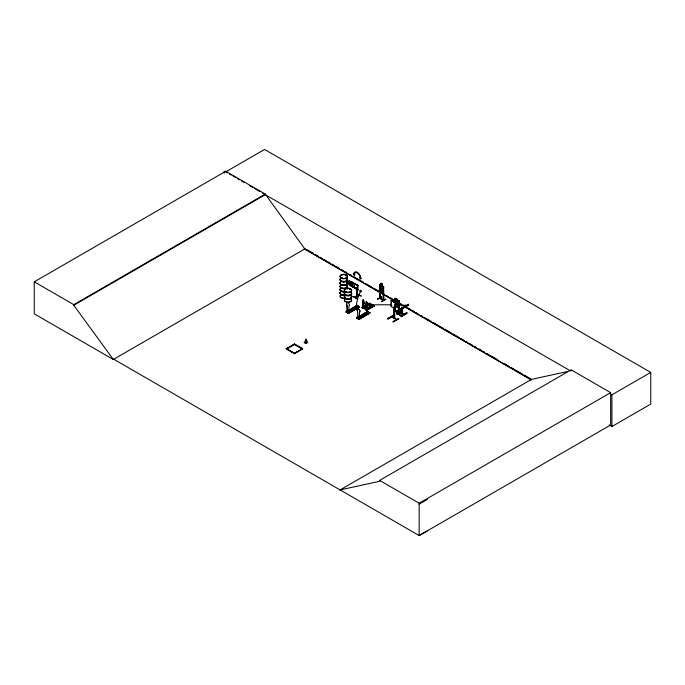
<?xml version="1.0" encoding="UTF-8"?>
<svg xmlns="http://www.w3.org/2000/svg" width="685" height="685" viewBox="0 0 685 685"><rect width="100%" height="100%" fill="white"/><g stroke="black" fill="none" stroke-linecap="round" stroke-linejoin="round"><path stroke-width="1.03" d="M394.8 308.892L395.194 311.23L395.382 305.861M394.817 302.565L395.005 298.249L395.399 300.587M394.98 309.86C395.836 310.75 394.175 309.072 394.98 310.913L399.09 313.293L399.055 300.595L398.858 313.422L394.748 311.05L394.98 305.63M394.997 300.355L395.005 298.249M395.194 311.23L395.408 298.48M305.81 341.824C304.791 334.777 309.183 344.983 305.048 342.765L305.887 339.323M347.646 312.497L346.918 312.197L347.012 310.75L347.646 311.11L347.646 312.497L347.475 310.562L346.353 311.88L348.108 312.874L349.23 311.555L349.393 312.471C345.189 310.356 348.502 312.103 346.961 305.056A1.944 1.13 59.5 0 1 347.047 302.77A1.944 1.13 59.5 0 1 349.007 303.875A1.944 1.13 59.5 0 1 349.007 306.118L348.725 312.06M359.154 318.183L359.445 312.24A1.944 1.13 59.5 0 0 359.445 309.997A1.944 1.13 59.5 0 0 357.484 308.892A1.944 1.13 59.5 0 0 357.484 311.136L357.561 311.084A1.944 1.13 59.5 0 1 357.561 308.841A1.944 1.13 59.5 0 1 359.522 309.954A1.944 1.13 59.5 0 1 359.522 312.189L359.24 318.131M363.744 307.608L363.992 303.609A1.293 0.753 59.5 0 0 363.803 301.837L363.744 301.871A1.293 0.753 59.5 0 1 363.932 303.643L363.992 303.609M366.946 309.457L366.912 305.433M305.459 342.962L305.733 339.435M397.06 311.041L397.206 312.6L396.94 310.879M357.501 285.405L357.459 285.525M357.681 290.038C358.46 289.353 355.969 290.149 357.716 285.842L350.968 281.466L357.87 285.285M351.114 285.611L357.716 289.541M347.518 311.238L347.406 310.973M347.689 310.725L347.98 311.084L347.252 311.478M357.022 288.488L357.073 287.828L357.048 296.511L357.005 287.837M357.724 317.078C357.142 317.968 359.111 317.027 357.433 316.881L357.433 318.268M358.169 316.838L358.032 317.369L358.272 316.761M362.673 307.051C363.872 306.94 362.733 306.409 363.016 307.976L362.656 306.777M362.981 306.906L363.255 306.897M365.876 308.901L366.492 308.789M366.278 309.783L366.424 308.618M357.887 285.714L357.27 285.208M357.313 289.832L357.57 285.594L357.424 296.297L356.928 296.066M397.411 312.283L397.377 310.844M305.467 341.07L305.801 339.34L304.868 342.474M353.083 308.652C355.609 308.601 351.816 308.19 354.35 308.55M363.581 314.629C363.932 313.225 365.739 315.194 363.906 314.817M370.542 307.368L370.619 306.889M305.048 342.765L306.058 339.417M341.455 278.033L341.764 277.622M341.952 277.459L341.575 278.084L342.243 277.708M342.26 278.033L342.2 277.536M342.346 277.973L342.106 277.511M346.088 275.31L345.839 275.644M345.582 291.819L346.173 291.279M350.052 289.061L350.292 289.472M349.958 289.138L350.223 289.053M349.907 289.181L350.335 289.378M358.435 316.855L357.878 317.523M366.141 308.832L366.312 308.592M360.567 290.842C360.969 289.173 358.692 291.202 359.985 291.459M357.022 298.66L352.878 296.228M356.791 298.78L352.689 296.365M358.52 317.121L357.775 317.386L358.418 317.198M362.742 306.966L363.11 306.897M366.475 308.841L365.31 308.875L365.413 309.611L373.034 305.424L365.662 309.766M366.064 308.815L365.824 304.748A1.293 0.753 59.5 0 1 366.021 303.198L366.141 301.794M398.858 306.512L398.396 307.856L395.228 306.024L394.851 304.208M383.206 292.315L383.583 291.022L383.163 292.341L379.961 290.534L379.584 288.719M362.81 307.017L362.853 306.58L362.802 307.18M356.885 288C357.716 288.642 355.952 287.7 357.476 288.359L357.022 288.625C355.532 286.364 355.498 289.721 355.729 287.837M365.858 308.618L365.858 309.543L365.79 308.661L366.107 309.055M358.812 294.892L354.505 297.204M381.622 296.845L377.538 299.045M360.67 291.125C360.284 293.582 362.605 289.567 360.67 291.125A33.822 25.328 -51.3 0 0 356.303 308.224L354.222 307.214L355.344 306.392L357.424 307.728L355.344 306.392M380.946 291.091L380.946 283.188L382.307 283.958L382.264 285.551L383.634 286.869L383.686 300.509L379.533 298.163L379.815 297.624L380.141 298.326L380.098 285.628L379.584 285.499L379.961 285.714M379.678 298.069L383.78 300.398L383.403 287.512L383.266 300.321C384.645 299.208 381.656 299.696 380.004 298.078M383.215 300.27L383.763 300.364M354.333 308.515L353.255 308.687M370.217 307.394L369.951 307.282M345.694 275.593L346.028 275.224M346.559 291.819L345.565 291.682M349.085 281.989L349.538 281.466L352.056 282.922L353.135 284.326L353.135 285.782L352.056 285.936L349.538 284.481L347.783 282.64L347.732 281.107L347.689 282.691L349.042 283.47M366.081 301.828L366.535 301.751M357.835 317.044L359.908 318.542L359.745 317.626L358.632 318.945L356.868 317.951L357.827 316.538L356.714 317.198L357.125 318.362L368.153 311.863L367.725 311.358L369.832 312.797M370.696 307.188L370.106 307.282M345.788 275.421L345.694 275.336M345.582 291.493L346.319 291.81M394.851 300.03L394.851 302.179L395.288 299.722L398.901 302.359L398.387 301.563M379.541 288.745L379.541 284.566L380.012 284.224L380.946 284.746L380.269 284.986L380.269 287.897L380.946 289.532L382.221 290.252L382.906 289.387L382.906 286.476L382.221 285.576M359.026 306.675L359.428 306.906L357.21 305.287L346.053 312.095L346.19 311.127L347.475 310.562M346.071 312.095L348.425 313.413L359.462 306.897L348.408 313.413M357.775 305.964L346.208 312.06L357.21 305.459L359.137 306.717M346.439 312.3L356.859 306.503M347.886 313.002L348.288 313.233M358.777 306.529L359.163 306.76M362.014 307.668L369.832 303.575L362.476 307.916L362.108 307.026L362.853 306.58M369.566 303.421L370.842 304.02L369.455 303.13L362.202 307.77L363.607 308.541L370.85 304.02L363.572 308.533L363.118 308.267L370.671 304.054M363.478 308.413L364.24 307.368L363.384 308.19M373.017 305.424L365.199 309.5L366.8 310.391L374.156 306.049L372.657 304.979L371.912 305.527M373.864 305.904L366.321 310.117L373.796 305.784M365.191 309.492L372.657 305.09L374.138 306.058M367.999 311.889L357.125 318.362M358.272 319.107L369.566 312.754M358.383 318.97L358.786 319.201L358.786 318.379L359.908 317.72M356.594 318.165L367.725 311.529L369.977 312.976L358.923 319.484L369.968 312.976M379.541 284.566L379.601 298.206M380.012 284.224L383.677 286.844M346.961 305.056L347.081 311.341M363.803 307.574L362.819 307.085L362.63 302.898A1.293 0.753 59.5 0 1 362.819 301.349L362.939 299.944L363.572 300.107M363.786 300.552L363.512 300.141M355.309 308.807C354.547 310.647 350.318 308.259 353.229 307.633L355.309 308.978L353.229 307.633M359.291 306.469C358.529 308.301 354.299 305.912 357.21 305.287M356.457 306.272L346.319 312.24M362.63 302.898L362.682 302.864A1.293 0.753 59.5 0 1 362.879 301.314M359.291 306.623L347.98 313.156L349.393 311.641M347.706 312.994L358.914 306.503M357.424 307.565L356.303 308.224L354.222 307.051M348.117 313.242L359.317 306.726M367.134 305.484A1.293 0.753 59.5 0 0 366.946 303.72L366.989 302.402M366.946 303.72L366.997 302.547M365.824 304.748L366.03 308.944L366.997 309.423M362.211 307.522L362.964 306.64M361.997 307.642L369.455 303.13M362.382 307.796L369.814 303.583M370.842 303.909L363.238 308.276M365.31 308.875L366.055 308.43M369.258 306.983C372.957 308.601 367.665 307.274 370.003 306.546L371.39 307.437L370.003 306.546M370.662 306.152C374.37 307.77 369.078 306.443 371.416 305.716L372.803 306.606L371.416 305.716M366.321 310.125L367.331 309.158L367.443 309.766M367.443 309.218L366.586 309.594M366.501 310.228L374.044 305.758M374.061 305.938L366.424 310.057M362.622 314.372C368.753 317.061 359.659 314.698 363.744 313.704L365.824 315.049L363.744 313.704M364.737 313.122C370.876 315.819 361.774 313.456 365.858 312.463L367.939 313.807L365.858 312.463M366.603 312.026C372.734 314.715 363.641 312.351 367.725 311.358M359.479 316.513L367.879 311.812L356.859 318.319M368.128 311.752L357.236 318.542M358.169 317.181L358.067 318.628L357.741 317.335M369.806 312.54L358.52 319.253M358.623 319.296L369.814 312.694M383.78 287.726L383.266 287.597M377.563 299.302L381.656 296.648L377.563 299.037M383.36 299.833L379.815 298.086M381.708 301.665L385.852 299.268M385.826 299.045L381.716 301.409M113.813 359.257L113.367 359.522L34.25 313.841L34.25 281.835L225.742 171.276L265.275 194.095L304.808 248.929L395.339 301.203M225.742 171.276L225.742 171.867L264.573 149.45L650.75 372.409L650.75 404.09L611.919 426.507L609.145 424.897M34.25 281.835L73.783 304.654L265.275 194.095M427.543 530.772L419.16 535.55L113.761 359.231L113.308 359.488L73.783 305.245L265.275 194.686M113.308 359.488L305.253 248.672M349.085 280.824L357.861 285.277L357.861 289.935L349.538 285.26L349.042 284.481L349.085 280.824L349.564 280.602M349.042 281.912L347.732 281.107M350.968 281.895L351.114 281.389M353.186 282.691L354.53 283.95L354.487 287.64L357.878 289.541M354.487 283.975L353.135 282.768M353.186 287.375L354.53 287.614L353.177 287.315M356.842 287.537L357.305 287.794L356.842 287.537L356.731 288.128M355.618 287.906L356.748 288.428L356.628 289.224M286.236 348.708L294.464 343.956L302.693 348.708L294.464 353.725L286.236 348.708L294.464 353.46L302.693 348.708M286.236 348.973L294.464 344.221L302.693 348.973M294.464 344.478L286.69 348.973L294.464 353.195L302.239 348.973L294.464 344.478L294.464 343.956M395.408 308.867L391.212 306.537L391.212 300.201L395.408 302.53L395.322 308.909L395.528 300.484L396.204 300.355L396.204 298.694L397.557 299.473L398.139 301.991L398.139 304.902L397.463 305.758L396.204 305.031L395.528 303.395M393.481 302.316L394.337 301.828L394.337 302.684M393.884 302.547L394.74 302.059M397.505 301.058L397.557 299.473L396.204 298.797M398.653 306.7L398.405 313.156L398.482 300.467L399.055 300.595M395.322 302.573L391.212 300.201M391.212 306.537L391.298 300.15M395.228 306.024L398.413 307.762M395.202 311.05L398.405 312.891M401.761 313.661C403.234 307.402 401.384 302.907 402.446 314.064L400.16 312.737L400.16 311.949L404.047 314.192M396.923 310.844L408.577 304.38L408.577 305.167L397.129 311.743M408.577 304.38L396.923 311.11M397.206 311.281L397.66 311.016L397.66 312.334M408.354 304.251L408.354 305.039L397.146 311.769M396.923 312.172L402.634 309.132L396.863 312.403M397.129 312.531L402.617 309.363M397.077 313.336L401.538 315.905L397.077 313.336L397.309 314.389L399.937 312.874L403.825 315.117L403.825 314.321L399.937 312.077L399.937 312.874M387.778 318.816L393.258 315.383L387.778 318.816L393.49 315.776L393.258 315.383L388.001 318.945L393.481 315.751M402.583 311.084L397.077 314.261L402.771 311.195M400.16 312.737L402.566 311.093M394.337 316.907L393.481 317.403L394.74 317.138L393.541 317.403M393.481 318.191L394.74 317.934L394.68 308.43M402.446 314.038L402.223 307.856L402.677 313.927M406.693 312.702L401.187 315.845L401.419 316.77L401.521 315.802M401.204 316.624L406.907 313.602L406.907 312.805L401.401 315.982L397.077 313.465L402.583 310.331L397.291 313.61L397.309 314.389M401.187 316.633L406.907 312.805M398.747 318.816C397.214 320.058 386.546 325.067 398.533 318.671M393.036 321.847L398.747 318.551M339.657 490.169L531.603 379.344L566.966 371.655M340.102 489.903L379.636 481.307L379.636 480.39L571.127 369.832L610.66 392.651L610.66 424.991L419.16 535.55L419.16 503.21L610.66 392.651M571.127 370.748L570.682 371.013L262.518 193.093M610.087 393.764L611.919 394.825L650.75 372.409M419.16 504.134L427.543 499.356M367.34 305.519L367.228 304.979M370.011 306.983L370.756 307.154M341.455 277.579L341.353 277.836M350.24 289.25L350.266 289.096M358.135 317.292L358.229 316.924M346.336 291.87L346.071 291.87M383.36 300.167L383.403 287.512M357.056 293.839L361.363 296.151L357.022 293.642M379.927 298.386L380.098 285.628M304.072 342.38L305.827 343.519L307.719 342.38M406.556 305.279L400.031 305.159M391.88 304.996C385.03 304.32 367.948 305.407 367.468 304.414M356.722 318.14L358.949 319.475M379.713 298.061L379.721 285.414M364.54 314.304C362.305 314.132 365.379 315.862 364.677 314.227M306.931 342.372L305.964 339.332M380.946 285.371L382.221 286.09M380.946 288.282L382.221 289.001M380.038 290.474L383.172 292.247M371.912 305.416L373.299 306.204M366.8 304.697L368.188 305.476M362.588 306.811L363.076 307.008L362.682 302.864M365.413 309.372L366.586 310.031M356.089 305.947L358.169 307.128M352.107 308.293L354.188 309.474M346.918 310.81L347.458 311.127M358.169 318.568L357.527 318.208L357.527 316.821M225.742 171.867L227.583 172.928M229.424 173.99L231.265 175.052M233.097 176.113L235.854 177.706M237.695 178.768L239.536 179.83M241.377 180.891L244.134 182.484M249.648 185.669L252.405 187.262M254.246 188.324L259.761 191.5M307.103 249.734L313.567 253.467M315.417 254.537L318.191 256.139M320.032 257.2L321.882 258.271M323.731 259.332L326.505 260.934M328.355 262.004L330.196 263.074M332.045 264.136L334.819 265.737M336.669 266.808L338.51 267.869M341.284 269.47L343.134 270.541M344.983 271.602L346.824 272.673M349.598 274.274L351.448 275.336M353.297 276.406L363.461 282.271M366.227 283.873L371.775 287.075M373.616 288.137L380.089 291.87M381.93 292.94L384.705 294.541M386.554 295.603L388.404 296.673M390.253 297.744L393.019 299.336M399.483 303.07L401.333 304.14M403.182 305.21L405.957 306.811M407.806 307.873L409.647 308.944M411.497 310.005L414.271 311.606M416.12 312.677L417.961 313.739M420.736 315.34L422.585 316.41M424.435 317.472L430.899 321.205M432.749 322.275L442.912 328.141M444.753 329.211L451.227 332.944M453.068 334.006L459.541 337.748M461.382 338.81L464.156 340.411M466.005 341.481L467.855 342.543M469.704 343.613L472.47 345.214M474.32 346.276L476.169 347.346M478.935 348.948L480.784 350.009M482.634 351.08L484.483 352.141M487.258 353.743L489.099 354.813M490.948 355.875L497.413 359.616M503.886 363.35L509.426 366.543M511.275 367.614L522.364 374.01M524.205 375.08L530.678 378.814M399.038 303.335L531.149 379.61M304.2 248.843L395.039 301.289M398.747 303.429L531.286 379.952M351.953 282.297L357.861 285.756M347.689 281.133L349.127 281.963M399.09 312.232L398.405 312.103L398.858 312.369M357.904 289.858L350.968 285.696M391.709 316.547C407.763 325.906 380.295 310.63 396.512 319.578M379.636 480.39L419.16 503.21M363.452 299.987L362.879 299.979L362.819 301.349M358.238 317.189L357.955 317.309M356.645 288.411L356.645 296.331M366.603 301.871L366.946 302.573M357.964 317.172L359.745 318.285L359.745 317.626M306.032 339.366L306.743 342.08M306.837 342.671L306.049 339.46L306.495 342.911M357.561 311.084L357.767 317.403M305.912 339.52L305.99 343.014M611.919 394.825L611.919 426.507M401.992 307.462L401.992 313.798M398.816 302.385L398.816 306.537M395.399 310.125L395.202 311.307L395.202 310.236M394.337 308.224L394.337 317.729M393.884 306.777L393.884 318.422M393.541 307.633L393.541 318.191M382.221 284.018L382.221 291.81M380.988 283.265L380.988 284.832M369.6 304.645L368.213 303.977M367.331 309.158L367.331 309.594M364.24 307.368L364.24 307.916M364.129 307.308L364.129 307.745M363.803 300.698L363.744 301.871M357.827 316.538L357.827 317.369M349.23 311.555L349.23 312.214M347.312 310.468L347.312 311.29M294.464 353.195L294.464 353.725M224.192 171.156L224.192 173.254M73.783 304.654L73.783 305.245M351.182 295.997A3.682 2.123 0 0 1 347.997 299.191A3.682 2.123 0 0 1 344.812 295.997M351.14 296.22A3.631 2.098 0 0 1 347.997 299.362A3.631 2.098 0 0 1 344.855 296.22M351.148 299.028A3.639 2.098 0 0 1 347.997 302.179A3.639 2.098 0 0 1 344.846 299.028M351.14 299.139A3.631 2.098 0 0 1 347.997 302.282A3.631 2.098 0 0 1 344.855 299.139M351.182 292.504A3.682 2.123 0 0 1 347.997 295.689A3.682 2.123 0 0 1 344.812 292.504M351.14 295.629A3.631 2.098 0 0 1 347.997 298.771A3.631 2.098 0 0 1 344.855 295.629M351.131 292.726A3.622 2.089 0 0 1 347.997 295.86A3.622 2.089 0 0 1 344.855 292.726M351.182 295.817A3.682 2.123 0 0 1 347.997 299.011A3.682 2.123 0 0 1 344.812 295.817M351.182 292.324A3.682 2.123 0 0 1 347.997 295.509A3.682 2.123 0 0 1 344.812 292.324M351.14 292.135A3.631 2.098 0 0 1 347.997 295.278A3.631 2.098 0 0 1 344.855 292.135M346.97 282.143A3.682 2.123 0 0 1 343.784 285.337A3.682 2.123 0 0 1 340.591 282.143M346.927 282.366A3.631 2.098 0 0 1 343.784 285.508A3.631 2.098 0 0 1 340.633 282.366M346.935 285.166A3.639 2.098 0 0 1 343.784 288.317A3.639 2.098 0 0 1 340.633 285.166M346.927 285.294A3.631 2.098 0 0 1 343.784 288.436A3.631 2.098 0 0 1 340.633 285.294M346.97 278.649A3.682 2.123 0 0 1 343.784 281.835A3.682 2.123 0 0 1 340.591 278.649M346.927 281.775A3.631 2.098 0 0 1 343.784 284.926A3.631 2.098 0 0 1 340.633 281.775M346.918 278.872A3.622 2.089 0 0 1 343.784 282.006A3.622 2.089 0 0 1 340.642 278.872M346.97 281.963A3.682 2.123 0 0 1 343.784 285.157A3.682 2.123 0 0 1 340.591 281.963M346.97 278.47A3.682 2.123 0 0 1 343.784 281.655A3.682 2.123 0 0 1 340.591 278.47M346.918 278.281A3.622 2.089 0 0 1 343.784 281.424A3.622 2.089 0 0 1 340.642 278.281M344.735 295.226A3.682 2.123 0 0 1 340.865 294.473A3.682 2.123 0 0 1 340.591 292.11M344.718 295.398A3.622 2.089 0 0 1 340.907 294.653A3.622 2.089 0 0 1 340.642 292.332M344.718 298.121A3.605 2.081 0 0 1 340.916 297.376A3.605 2.081 0 0 1 340.659 295.072M346.918 285.619A3.622 2.089 0 0 1 343.784 288.753A3.622 2.089 0 0 1 340.642 285.619M344.718 298.326A3.622 2.089 0 0 1 340.907 297.573A3.622 2.089 0 0 1 340.642 295.252M346.935 285.44A3.639 2.098 0 0 1 343.784 288.591A3.639 2.098 0 0 1 340.633 285.44M344.735 291.733A3.682 2.123 0 0 1 340.865 290.971A3.682 2.123 0 0 1 340.591 288.616M344.718 294.815A3.631 2.098 0 0 1 340.899 294.07A3.631 2.098 0 0 1 340.633 291.742M344.718 291.904A3.631 2.098 0 0 1 340.899 291.159A3.631 2.098 0 0 1 340.633 288.83M344.735 295.047A3.682 2.123 0 0 1 340.865 294.293A3.682 2.123 0 0 1 340.591 291.93M344.735 291.553A3.682 2.123 0 0 1 340.865 290.791A3.682 2.123 0 0 1 340.591 288.436M346.97 288.436A3.682 2.123 0 0 1 347.338 288.95M344.718 291.313A3.622 2.089 0 0 1 340.907 290.568A3.622 2.089 0 0 1 340.642 288.248M346.918 288.248A3.622 2.089 0 0 1 347.278 288.753M352.775 283.667L351.431 284.01L352.698 286.09L351.148 284.155L349.59 284.241L349.538 282.246L352.056 283.701L352.056 285.157L349.538 283.701L350.831 283.633L349.59 281.638L351.131 283.504L352.775 283.667M359.334 294.995L355.19 297.598L359.334 294.995M359.514 295.312L355.395 297.684L359.531 295.346M361.303 278.564L360.481 279.009L359.642 277.605L360.224 277.93A4.084 2.355 60 0 0 357.33 272.938A4.084 2.355 60 0 0 354.445 274.599L355.018 274.933L354.136 275.344L353.246 273.906L353.82 274.24A4.889 2.826 60 0 1 357.279 272.245A4.889 2.826 60 0 1 360.738 278.23L361.303 278.564M381.99 284.147L381.177 283.684L381.99 284.669L381.99 284.147M370.097 304.354L368.71 303.566L370.097 304.354M397.24 299.653L396.427 299.182L397.24 300.176L397.24 299.653M397.463 301.606L396.204 300.878L396.204 303.789L397.463 304.517L397.463 301.606M348.408 281.86L347.963 281.595L348.408 282.794L348.408 281.86M346.182 292.058A3.631 2.098 0 0 0 351.628 290.243A3.631 2.098 0 0 0 346.182 288.428A3.631 2.098 0 0 0 346.182 292.058M346.182 292.358A3.622 2.089 0 0 0 351.619 290.551A3.622 2.089 0 0 0 346.182 288.736A3.622 2.089 0 0 0 346.182 292.358M346.182 292.195A3.639 2.098 0 0 0 351.636 290.371A3.639 2.098 0 0 0 346.182 288.556A3.639 2.098 0 0 0 346.182 292.195M341.961 278.221A3.639 2.098 0 0 0 347.415 276.406A3.639 2.098 0 0 0 341.961 274.591A3.639 2.098 0 0 0 341.961 278.221M341.969 278.504A3.622 2.089 0 0 0 347.406 276.697A3.622 2.089 0 0 0 341.969 274.882A3.622 2.089 0 0 0 341.969 278.504M341.961 278.341A3.639 2.098 0 0 0 347.415 276.526A3.639 2.098 0 0 0 341.961 274.702A3.639 2.098 0 0 0 341.961 278.341"/></g></svg>
